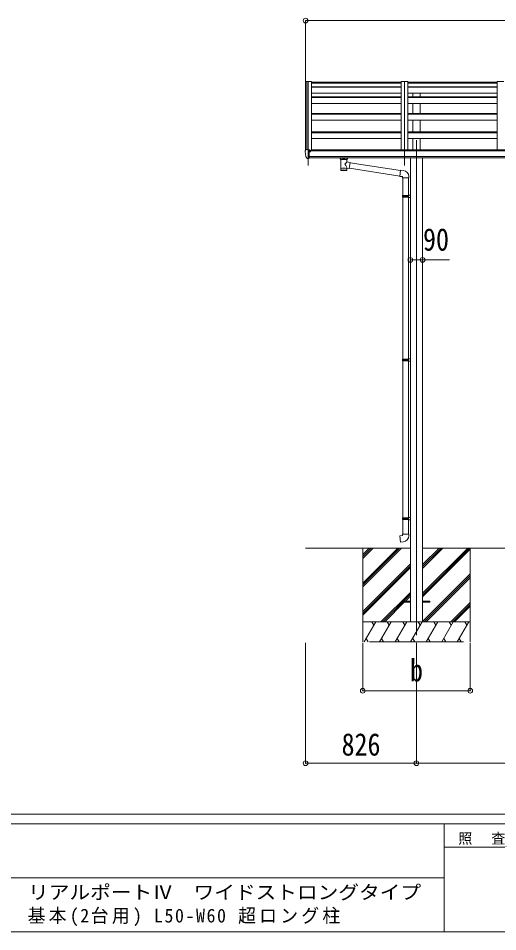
# Model space of a CAD drawing. Units: millimetres at full size, sheet at 1:35; some dimension numbers follow another scale. Extents: x -9783 to 9892, y -6828 to 6752.
# Drawn here: x 36 to 3605, y -6828 to -22 of the extents above; entities that cross this region are included whole.
import ezdxf
from ezdxf.enums import TextEntityAlignment as Align

# ---------------------------------------------------------------- set-up
doc = ezdxf.new("R2010")
doc.units = ezdxf.units.MM
doc.header["$LTSCALE"] = 35
doc.header["$PDMODE"] = 32
doc.header["$PDSIZE"] = 35
for name, color, linetype, lineweight in [('0-0_0', 7, 'Continuous', 9), ('0-1_本体', 4, 'Continuous', 9), ('0-2_部品', 7, 'Continuous', 9), ('0-8_PARTS2', 2, 'Continuous', 9), ('0-A_寸法', 6, 'Continuous', 9), ('F-0_240', 7, 'Continuous', 9)]:
    doc.layers.add(name, color=color, linetype=linetype, lineweight=lineweight)
doc.styles.add('ＭＳ ゴシック', font='')
doc.styles.get('ＭＳ ゴシック').set_extended_font_data('MS Gothic')

msp = doc.modelspace()

# ---------------------------------------------------------------- linework, layer by layer
at = {"layer": '0-0_0'}
for p, q in [((2174.19, -3969.25), (2954.99, -3969.25)), ((2600.19, -3969.25), (2600.19, -4669.25)), ((2600.19, -4229.98), (2860.92, -3969.25)), ((2600.19, -4244.12), (2875.06, -3969.25)), ((2600.19, -4258.26), (2889.2, -3969.25)), ((2600.19, -4046.13), (2677.07, -3969.25)), ((2600.19, -4031.99), (2662.93, -3969.25)), ((2600.19, -4017.85), (2648.79, -3969.25)), ((3045.39, -3969.25), (4654.99, -3969.25)), ((3045.39, -4305.28), (3381.42, -3969.25)), ((3045.39, -4319.42), (3395.56, -3969.25)), ((3045.39, -4121.43), (3197.57, -3969.25)), ((3045.39, -4107.29), (3183.43, -3969.25)), ((3045.39, -4093.15), (3169.29, -3969.25)), ((3045.39, -4333.56), (3400.19, -3978.76)), ((3400.19, -3969.25), (3400.19, -4669.25)), ((2600.19, -4442.11), (2954.99, -4087.31)), ((2600.19, -4456.25), (2954.99, -4101.45)), ((2600.19, -4470.39), (2954.99, -4115.59)), ((3045.39, -4517.41), (3400.19, -4162.61)), ((3057.69, -4519.25), (3400.19, -4176.75)), ((3071.83, -4519.25), (3400.19, -4190.89)), ((2735.18, -4519.25), (2954.99, -4299.44)), ((2903.84, -4364.74), (2954.99, -4313.58)), ((2917.98, -4364.74), (2954.99, -4327.73)), ((2749.32, -4519.25), (2900.19, -4368.38)), ((2763.47, -4519.25), (2908.98, -4373.74)), ((3255.68, -4519.25), (3400.19, -4374.74)), ((3269.82, -4519.25), (3400.19, -4388.88)), ((3283.97, -4519.25), (3400.19, -4403.03)), ((3400.19, -4519.25), (2600.19, -4519.25)), ((2610.48, -4669.25), (2697.08, -4519.25)), ((2682.08, -4545.23), (2667.08, -4519.25)), ((2725.95, -4669.25), (2812.55, -4519.25)), ((2797.55, -4545.23), (2782.55, -4519.25)), ((2841.42, -4669.25), (2928.02, -4519.25)), ((2913.02, -4545.23), (2898.02, -4519.25)), ((2956.89, -4669.25), (3043.49, -4519.25)), ((3028.49, -4545.23), (3013.49, -4519.25)), ((3072.36, -4669.25), (3158.96, -4519.25)), ((3143.96, -4545.23), (3128.96, -4519.25)), ((3187.83, -4669.25), (3274.43, -4519.25)), ((3244.43, -4519.25), (3259.43, -4545.23)), ((3303.3, -4669.25), (3389.9, -4519.25)), ((3359.9, -4519.25), (3374.9, -4545.23)), ((2625.48, -4643.27), (2640.48, -4669.25)), ((2650.19, -4669.25), (3350.19, -4669.25)), ((2740.95, -4643.27), (2755.95, -4669.25)), ((2856.42, -4643.27), (2871.42, -4669.25)), ((2971.89, -4643.27), (2986.89, -4669.25)), ((3087.36, -4643.27), (3102.36, -4669.25)), ((3202.83, -4643.27), (3217.83, -4669.25)), ((3318.3, -4643.27), (3333.3, -4669.25))]:
    msp.add_line(p, q, dxfattribs=at)
at = {"layer": '0-1_本体'}
for p, q in [((2174.2, -494.31), (2174.18, -1006.39)), ((2175.14, -493.43), (2182.97, -493.01)), ((2183.19, -493.09), (2183.19, -999.85)), ((2183.27, -493.21), (2183.89, -494.83)), ((2219.19, -493), (2219.19, -1009.66)), ((2219.19, -506), (2885.19, -506)), ((2219.19, -532.62), (2885.19, -532.62)), ((2219.19, -535.15), (2885.19, -535.15)), ((2885.19, -493), (2885.19, -1003.13)), ((2935.19, -493), (2885.19, -493)), ((2935.19, -493), (2935.19, -1003.13)), ((2935.19, -506), (3601.19, -506)), ((2935.19, -532.62), (3601.19, -532.62)), ((2935.19, -535.15), (3601.19, -535.15)), ((3601.19, -493), (3601.19, -1003.13)), ((3651.19, -493), (3601.19, -493)), ((2219.19, -579.9), (2885.19, -579.9)), ((2219.19, -608.05), (2885.19, -608.05)), ((2935.19, -579.9), (3601.19, -579.9)), ((2935.19, -608.05), (3601.19, -608.05)), ((2972.69, -608.05), (2972.69, -579.9)), ((3027.69, -608.05), (3027.69, -579.9)), ((2219.19, -613.03), (2885.19, -613.03)), ((2219.19, -657.23), (2885.19, -657.23)), ((2935.19, -613.03), (3601.19, -613.03)), ((2935.19, -657.23), (3601.19, -657.23)), ((2972.69, -730.75), (2972.69, -657.23)), ((3027.69, -730.75), (3027.69, -657.23)), ((2219.19, -730.75), (2885.19, -730.75)), ((2219.19, -737.65), (2885.19, -737.65)), ((2935.19, -730.75), (3601.19, -730.75)), ((2935.19, -737.65), (3601.19, -737.65)), ((2219.19, -781.2), (2885.19, -781.2)), ((2935.19, -781.2), (3601.19, -781.2)), ((2972.69, -868.21), (2972.69, -781.2)), ((3027.69, -868.21), (3027.69, -781.2)), ((2219.19, -868.21), (2885.19, -868.21)), ((2219.19, -875.11), (2885.19, -875.11)), ((2935.19, -868.21), (3601.19, -868.21)), ((2935.19, -875.11), (3601.19, -875.11)), ((2219.19, -918.66), (2885.19, -918.66)), ((2935.19, -918.66), (3601.19, -918.66)), ((2972.69, -1003.32), (2972.69, -918.66)), ((3027.69, -1003.32), (3027.69, -918.66)), ((7199.69, -1009.66), (2200.69, -1009.66)), ((2224.19, -1009.66), (2224.19, -1003.13)), ((7176.19, -1003.13), (2224.19, -1003.13)), ((2200.69, -1051.25), (7199.69, -1051.25)), ((7199.69, -1063.1), (2200.69, -1063.03)), ((2954.99, -1063.19), (2954.99, -4519.26)), ((3045.39, -1063.19), (3045.39, -4519.26))]:
    msp.add_line(p, q, dxfattribs=at)
msp.add_lwpolyline([(2183.89, -999.85), (2183.89, -493), (2219.19, -493)], dxfattribs=at)
msp.add_circle((2208.16, -1014.76), 3, dxfattribs=at)
for centre, radius, start, end in [((2175.19, -494.42), 1, 93, 173.32986), ((2182.99, -493.32), 0.301, 21.06327, 92.86679)]:
    msp.add_arc(centre, radius, start, end, dxfattribs=at)
at = {"layer": '0-2_部品', "color": 4}
for p, q in [((2885.19, -497.3), (2219.19, -497.3)), ((3601.19, -497.3), (2935.19, -497.3)), ((2900.19, -4364.75), (2900.19, -4373.75)), ((2900.19, -4364.75), (2955.19, -4364.75)), ((2900.19, -4373.75), (2955.19, -4373.75)), ((3045.19, -4364.75), (3100.19, -4364.75)), ((3045.19, -4373.75), (3100.19, -4373.75)), ((3100.19, -4364.75), (3100.19, -4373.75))]:
    msp.add_line(p, q, dxfattribs=at)
at = {"layer": '0-2_部品'}
for p, q in [((2172.19, -1009.23), (2172.19, -1009.86)), ((2179.1, -1000.42), (2175.03, -1006.23)), ((2194.19, -1068.35), (2194.19, -999.86)), ((2195.69, -1000.77), (2194.19, -1000.77)), ((2200.69, -1009.59), (2194.19, -1009.19)), ((2195.69, -1000.77), (2195.69, -1006.94)), ((2205.36, -1002.27), (2195.69, -1001.55)), ((2195.69, -1004.54), (2209.69, -1004.6)), ((2205.16, -1014.77), (2205.69, -1014.77)), ((2205.69, -1014.77), (2205.99, -1014.77)), ((2206.19, -1004.58), (2206.19, -1002.69)), ((2210.69, -1005.7), (2210.69, -1009.66)), ((2186.57, -1066.54), (2176.82, -1051.16)), ((2192.69, -1068.26), (2188.98, -1068.04)), ((2192.69, -1068.26), (2194.19, -1068.35)), ((2194.19, -1066.16), (2194.69, -1066.16)), ((2194.69, -1066.16), (2195.19, -1065.16)), ((2200.69, -1065.16), (2195.19, -1065.16)), ((2432.19, -1070.21), (2432.19, -1063.04)), ((2436.29, -1074.71), (2436.27, -1155)), ((2482.09, -1092.28), (2482.09, -1074.7)), ((2486.19, -1070.21), (2486.19, -1063.04)), ((2507.31, -1096.19), (2482.09, -1092.28)), ((2482.11, -1155), (2482.09, -1138.37)), ((2482.09, -1138.62), (2500.29, -1141.45)), ((2507.31, -1096.19), (2500.29, -1141.45)), ((2877.25, -1198.07), (2500.57, -1139.63)), ((2880.92, -1156.14), (2507.01, -1098.13)), ((2901.91, -1156.2), (2881.08, -1154.37)), ((2896.99, -1211.94), (2942.99, -1211.94)), ((2898.99, -1211.2), (2898.99, -1343.5)), ((2940.99, -1211.2), (2940.99, -1340.94)), ((2942.99, -1211.94), (2942.99, -1201.03)), ((2896.99, -1345.5), (2897.99, -1343.5)), ((2896.99, -1345.5), (2940.99, -1345.5)), ((2896.99, -1345.5), (2896.99, -1353.5)), ((2896.99, -1353.5), (2940.99, -1353.5)), ((2896.99, -1353.5), (2897.99, -1355.5)), ((2897.99, -1343.5), (2940.99, -1343.5)), ((2897.99, -1355.5), (2940.99, -1355.5)), ((2898.99, -1355.5), (2898.99, -2563.25)), ((2936.51, -1345.5), (2936.08, -1343.5)), ((2938.99, -1341), (2954.99, -1340.53)), ((2938.99, -1343), (2938.99, -1341)), ((2938.99, -1343), (2940.99, -1343)), ((2938.99, -1358), (2938.99, -1356)), ((2938.99, -1358), (2954.99, -1358.47)), ((2940.99, -1358.06), (2940.99, -2560.69)), ((2954.99, -1340.53), (2954.99, -1358.47)), ((2896.99, -2565.25), (2897.99, -2563.25)), ((2896.99, -2565.25), (2896.99, -2573.25)), ((2896.99, -2565.25), (2940.99, -2565.25)), ((2896.99, -2573.25), (2897.99, -2575.25)), ((2896.99, -2573.25), (2940.99, -2573.25)), ((2897.99, -2563.25), (2940.99, -2563.25)), ((2897.99, -2575.25), (2940.99, -2575.25)), ((2898.99, -2575.25), (2898.99, -3744.85)), ((2936.51, -2565.25), (2936.08, -2563.25)), ((2936.51, -2573.25), (2936.08, -2575.25)), ((2936.51, -2565.25), (2936.51, -2573.25)), ((2938.99, -2560.75), (2954.99, -2560.28)), ((2938.99, -2562.75), (2938.99, -2560.75)), ((2938.99, -2562.75), (2940.99, -2562.75)), ((2938.99, -2577.75), (2938.99, -2575.75)), ((2938.99, -2575.75), (2940.99, -2575.75)), ((2938.99, -2577.75), (2954.99, -2578.22)), ((2940.99, -2575.75), (2940.99, -2562.75)), ((2940.99, -2577.81), (2940.99, -3742.29)), ((2954.99, -2560.28), (2954.99, -2578.22)), ((2938.99, -3742.35), (2954.99, -3741.88)), ((2938.99, -3744.35), (2938.99, -3742.35)), ((2954.99, -3741.88), (2954.99, -3759.82)), ((2896.99, -3746.85), (2897.99, -3744.85)), ((2896.99, -3746.85), (2940.99, -3746.85)), ((2896.99, -3746.85), (2896.99, -3754.85)), ((2896.99, -3754.85), (2940.99, -3754.85)), ((2896.99, -3754.85), (2897.99, -3756.85)), ((2897.99, -3744.85), (2940.99, -3744.85)), ((2897.99, -3756.85), (2940.99, -3756.85)), ((2898.99, -3756.85), (2898.99, -3866.85)), ((2936.51, -3746.85), (2936.08, -3744.85)), ((2938.99, -3744.35), (2940.99, -3744.35)), ((2938.99, -3759.35), (2938.99, -3757.35)), ((2938.99, -3759.35), (2954.99, -3759.82)), ((2940.99, -3759.41), (2940.99, -3866.85)), ((2896.99, -3866.85), (2942.99, -3866.85)), ((2896.99, -3876.85), (2896.99, -3866.85)), ((2942.99, -3866.85), (2942.99, -3877.76))]:
    msp.add_line(p, q, dxfattribs=at)
for points in [[(2194.19, -999.86), (2182.19, -999.86), (2179.86, -1000)], [(2200.69, -1065.16), (2200.69, -1006.94), (2195.69, -1006.94)], [(2205.36, -1002.27), (2205.53, -1002.29), (2205.69, -1002.32), (2205.83, -1002.36), (2205.96, -1002.41), (2206.06, -1002.47), (2206.13, -1002.54), (2206.18, -1002.61), (2206.19, -1002.69)], [(2205.99, -1013.58), (2205.99, -1014.77), (2210.69, -1014.77)], [(2210.69, -1013.15), (2210.69, -1014.77), (2211.16, -1014.77)], [(2194.19, -1054.47), (2197.35, -1054.06), (2200.69, -1053.63)], [(2432.23, -1070.27), (2432.21, -1069.91), (2432.45, -1068.95), (2432.97, -1068.07), (2433.78, -1067.23), (2434.89, -1066.43), (2436.29, -1065.71)], [(2432.23, -1070.15), (2432.21, -1070.51), (2432.45, -1071.47), (2432.97, -1072.35), (2433.78, -1073.19), (2434.89, -1073.98), (2436.29, -1074.71)], [(2482.09, -1065.72), (2482.32, -1065.81), (2483.68, -1066.55), (2484.79, -1067.4), (2485.55, -1068.26), (2486.01, -1069.16), (2486.18, -1070.05)], [(2482.09, -1074.7), (2482.32, -1074.6), (2483.68, -1073.87), (2484.79, -1073.02), (2485.55, -1072.16), (2486.01, -1071.26), (2486.18, -1070.37)], [(2881.08, -1154.37), (2877.07, -1200.2), (2896.99, -1201.94), (2896.99, -1211.94)], [(2936.51, -1345.5), (2936.51, -1353.5), (2936.08, -1355.5)], [(2938.99, -1356), (2940.99, -1356), (2940.99, -1343)], [(2936.51, -3746.85), (2936.51, -3754.85), (2936.08, -3756.85)], [(2938.99, -3757.35), (2940.99, -3757.35), (2940.99, -3744.35)], [(2901.91, -3922.59), (2881.08, -3924.42), (2877.07, -3878.59), (2896.99, -3876.85)]]:
    msp.add_lwpolyline(points, dxfattribs=at)
for centre, radius, start, end in [((2175.19, -1009.23), 3, 93, 180), ((2364.68, -1009.85), 192.49, 180.0008, 192.1233), ((2179.92, -1001), 1, 93.5, 145), ((2208.19, -1014.77), 2.5, 151.64236, 180), ((2208.19, -1014.77), 2.5, 0, 151.64236), ((2179.42, -1049.66), 3, 191.83348, 210), ((2189.17, -1065.04), 3, 210, 266.5), ((2449.26, -1115.43), 51.38, 92.46126, 104.61963), ((2459.2, -1219.56), 155.94, 85.53149, 94.46851), ((2469.15, -1115.43), 51.38, 75.38037, 87.53874), ((2897.99, -1201.03), 45, 0, 85), ((2897.99, -3877.76), 45, 275, 0)]:
    msp.add_arc(centre, radius, start, end, dxfattribs=at)
for centre, major_axis, ratio, start_param, end_param in [((2209.69, -1005.7), (-0.02, 1.1), 0.906239, 4.6917496, 6.2625459), ((2459.19, -1075.9), (-22.91, -0.42), 0.072511, 4.711586, 6.2823824), ((2459.21, -1074.27), (-22.91, -0.42), 0.072511, 4.711586, 6.2823824), ((2459.17, -1074.28), (22.92, -0.42), 0.07247, 0.0008089, 1.5716053), ((2459.17, -1075.9), (22.92, -0.42), 0.07247, 0.0008089, 1.5716053), ((2470.19, -1070.21), (16, 0), 0.361356, 0, 0.0194874), ((2470.19, -1070.21), (16, 0), 0.361356, 6.2636979, 6.2831853), ((2459.19, -1155), (22.92, 0), 0.101955, 6.2829723, 9.4248207), ((2459.19, -1155), (22.92, 0), 0.101955, 3.1415499, 6.2833984), ((2459.19, -1142.56), (22.91, 0), 0.122865, 6.2831853, 9.424778), ((2459.19, -1111.83), (-22.81, 26.62), 0.234429, 3.1563334, 4.5976381), ((2461.74, -1114.48), (20.32, 22.25), 0.045535, 4.9756507, 6.2441899)]:
    msp.add_ellipse(centre, major_axis=major_axis, ratio=ratio, start_param=start_param, end_param=end_param, dxfattribs=at)
at = {"layer": '0-8_PARTS2'}
for p, q in [((2194.19, -493), (2194.19, -1119.18)), ((2910.19, -1119.18), (2910.19, -493)), ((3000.19, -930.38), (3000.19, -4619.28))]:
    msp.add_line(p, q, dxfattribs=at)
at = {"layer": '0-A_寸法'}
for p, q in [((2174.19, -39.78), (2174.19, -494.44)), ((2174.19, -39.78), (7226.19, -39.78)), ((2954.99, -1822.63), (3045.39, -1822.63)), ((3045.39, -1822.63), (3245.39, -1822.63)), ((2174.19, -5572.64), (2174.19, -4675.73)), ((2600.19, -5032.27), (2600.19, -4675.73)), ((3000.19, -5572.64), (3000.19, -4675.73)), ((3400.19, -5032.27), (3400.19, -4675.73)), ((2600.19, -5032.27), (3400.19, -5032.27)), ((2174.19, -5572.64), (3000.19, -5572.64)), ((3000.19, -5572.64), (4700.19, -5572.64))]:
    msp.add_line(p, q, dxfattribs=at)
for p in [(2174.19, -39.78), (2954.99, -1822.63), (3045.39, -1822.63), (2600.19, -5032.27), (3400.19, -5032.27), (2174.19, -5572.64), (3000.19, -5572.64)]:
    msp.add_point(p, dxfattribs=at)
at = {"layer": 'F-0_240', "color": 5}
for p, q in [((-9783.03, -5953.1), (9396.97, -5953.1)), ((-9783.03, -6023.1), (6285.75, -6023.1)), ((3205.75, -6023.1), (3205.75, -6828.1)), ((3205.75, -6198.1), (5305.75, -6198.1)), ((-3969.25, -6425.6), (3205.75, -6425.6)), ((-9783.03, -6828.1), (9396.97, -6828.1))]:
    msp.add_line(p, q, dxfattribs=at)

# ---------------------------------------------------------------- texts
at = {"layer": '0-A_寸法', "color": 7, "style": 'ＭＳ ゴシック', "width": 0.85}
for s, p in [('90', (3049.14, -1803.63)), ('b', (2952.07, -5013.27)), ('826', (2442.81, -5565.64))]:
    msp.add_text(s, height=166.8, dxfattribs=at).set_placement(p, align=Align.BOTTOM_LEFT)
at = {"layer": 'F-0_240', "style": 'ＭＳ ゴシック', "width": 1.1}
msp.add_text('リアルポートⅣ\u3000ワイドストロングタイプ', height=102.6, dxfattribs=at).set_placement((109.35, -6616.22), align=Align.BOTTOM_LEFT)
at = {"layer": 'F-0_240', "attachment_point": 7, "style": 'ＭＳ ゴシック'}
for s, insert, char_height in [('\\T1.17;照\u3000査', (3310.76, -6180.6), 76.98), ('\\T1.18;\\W0.95;基本(2台用)\\~L50-W60\\~超ロング柱', (105.77, -6786.55), 102.6)]:
    msp.add_mtext(s, dxfattribs=dict(at, insert=insert, char_height=char_height))

doc.saveas('drawing.dxf')
